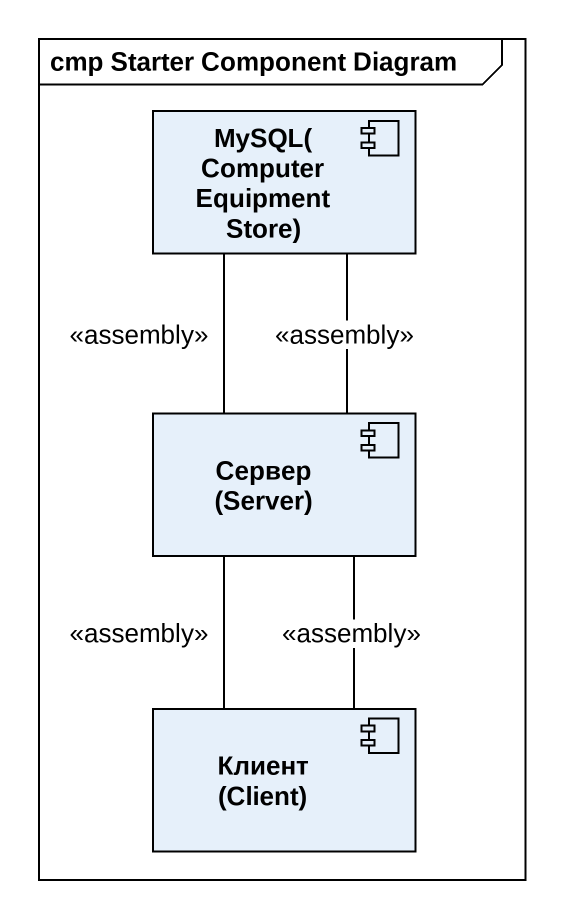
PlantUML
@startuml
mainframe cmp Starter Component Diagram
component "MySQL(ComputerEquipmentStore)" as MySQL_ComputerEquipmentStore
component "Сервер (Server)" as Сервер_Server
component "Клиент (Client)" as Клиент_Client
MySQL_ComputerEquipmentStore -- Сервер_Server : <<assembly>>
Сервер_Server -up- MySQL_ComputerEquipmentStore : <<assembly>>
Сервер_Server -- Клиент_Client : <<assembly>>
Клиент_Client -up- Сервер_Server : <<assembly>>
@enduml
